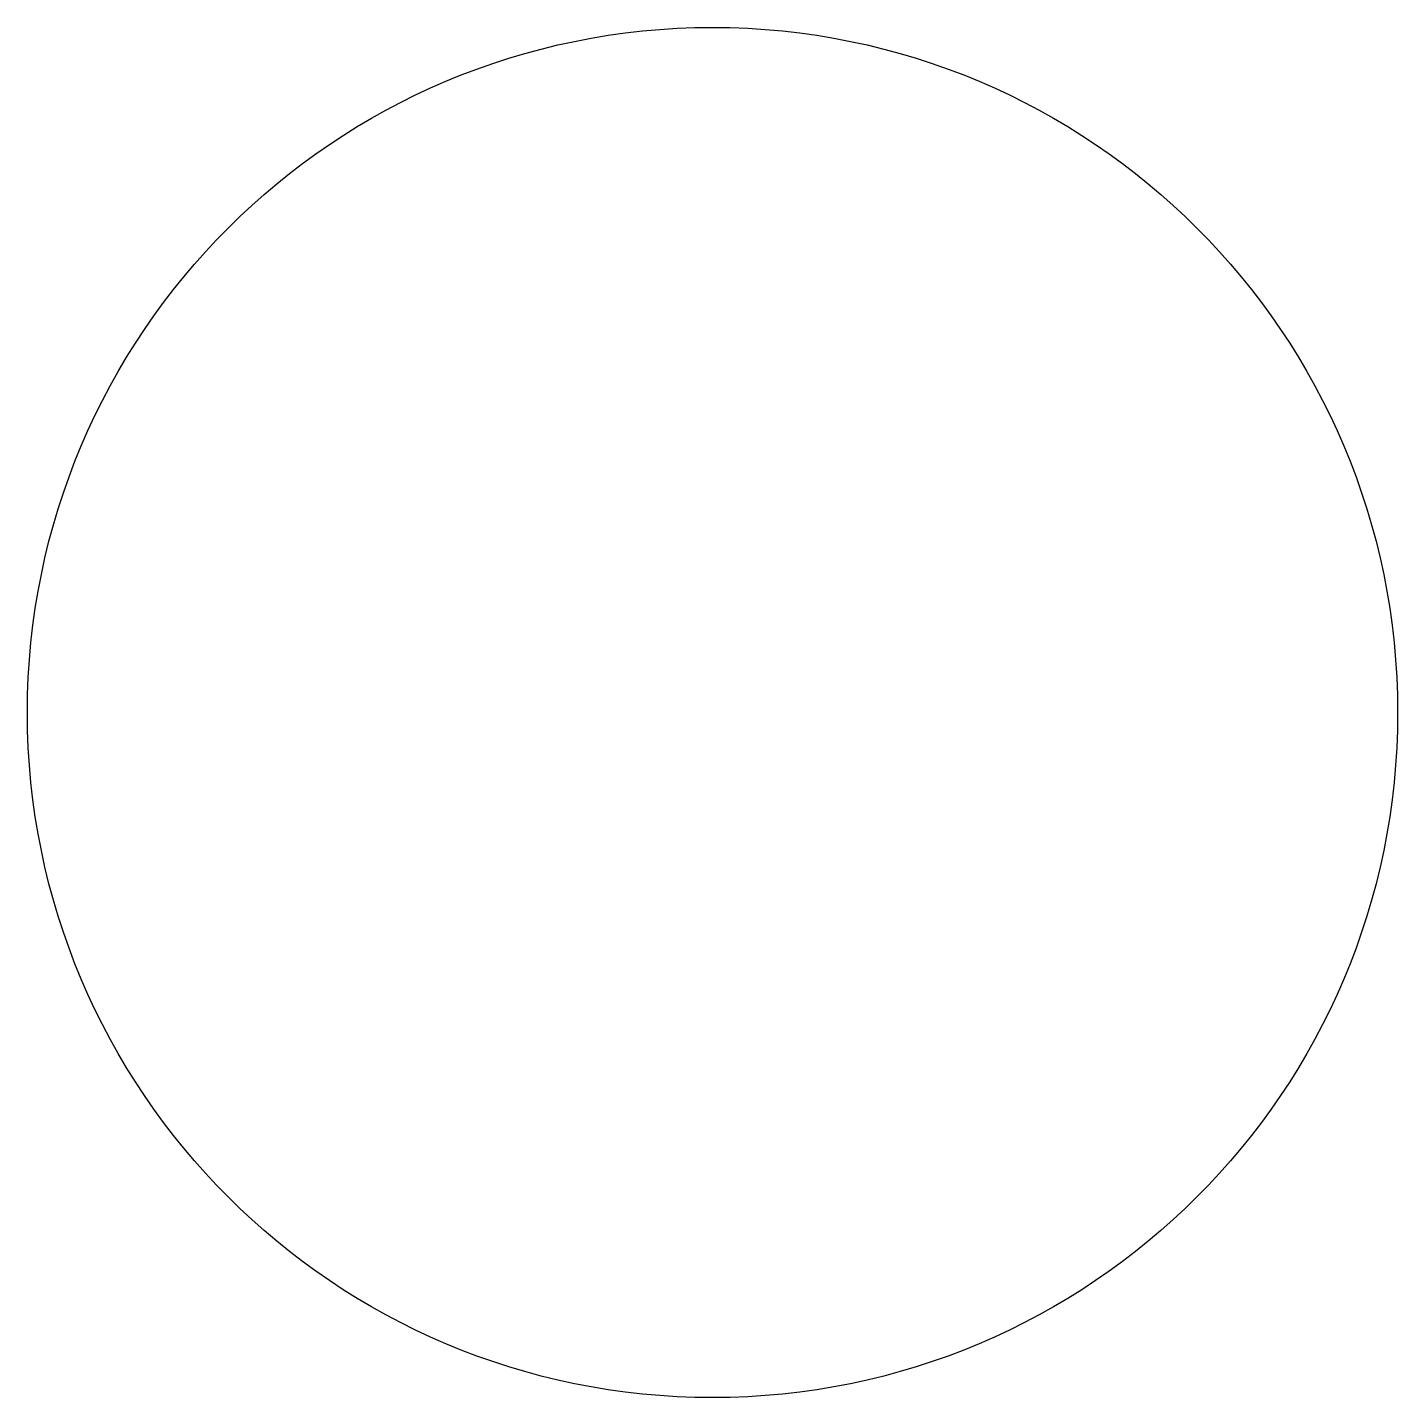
# Model space of a CAD drawing. Header units: millimetres. Extents: x 80.06 to 83.48, y 118.97 to 122.39.
import ezdxf

# ---------------------------------------------------------------- set-up
doc = ezdxf.new("R2010")
doc.units = ezdxf.units.MM
doc.header["$PDMODE"] = 35
doc.header["$PDSIZE"] = -2
doc.layers.add('00.1-SYMBOLS', color=3, linetype='Continuous')

# ---------------------------------------------------------------- blocks, each defined once
blk = doc.blocks.new('PH_GRPBLK')
at = {"layer": 'DEFPOINTS', "color": 0}
blk.add_point((0, 0), dxfattribs=at)

msp = doc.modelspace()

# ---------------------------------------------------------------- linework, layer by layer
at = {"layer": '00.1-SYMBOLS', "color": 2}
msp.add_circle((81.767, 120.6767), 1.7105, dxfattribs=at)

# ---------------------------------------------------------------- block references
msp.add_blockref('PH_GRPBLK', (83.4775, 120.6767), dxfattribs=at)

doc.saveas('drawing.dxf')
